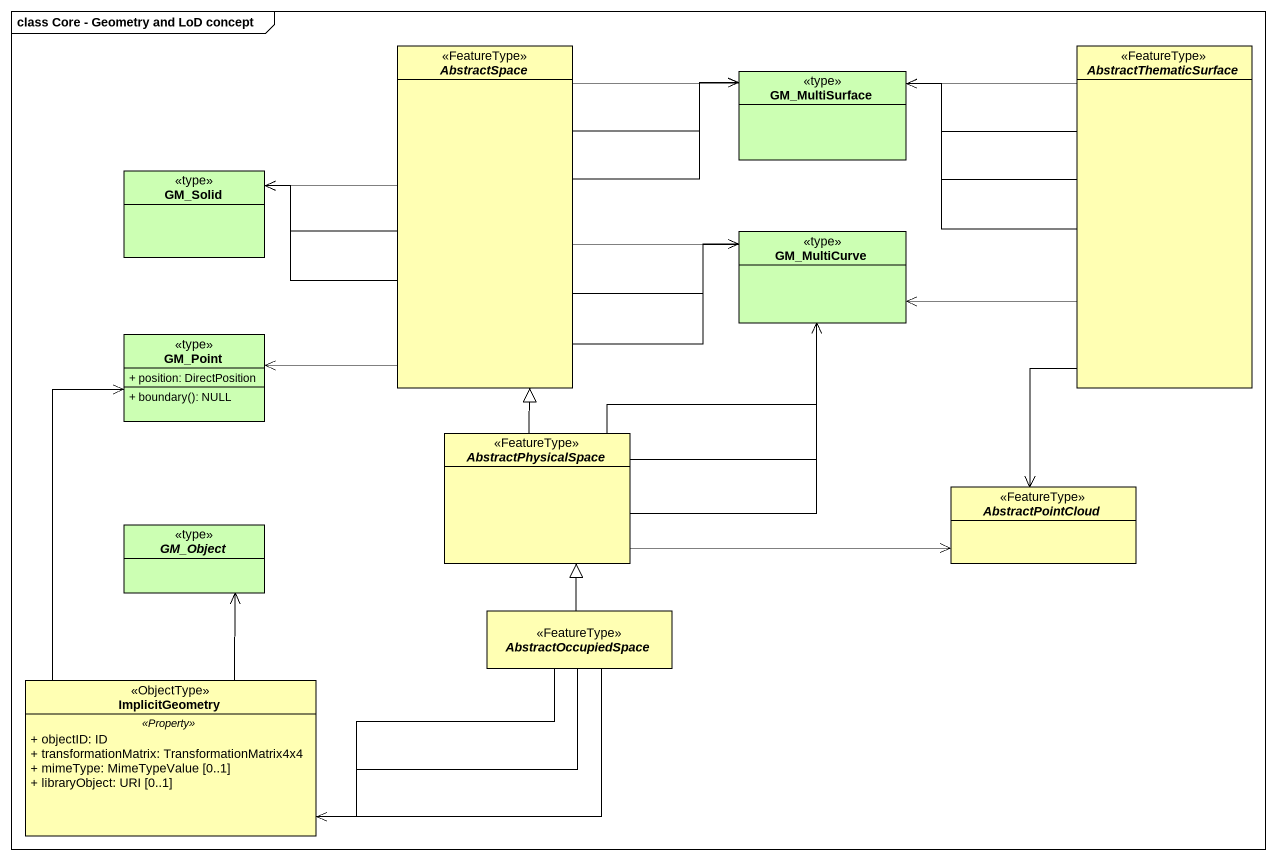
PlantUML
@startuml
mainframe class Core - Geometry and LoD concept
hide circle
hide empty members
skinparam classAttributeIconSize 0
abstract class AbstractSpace <<FeatureType>> #FFFFB3
abstract class AbstractThematicSurface <<FeatureType>> #FFFFB3
class GM_MultiSurface <<type>> #CCFFB3
class GM_Solid <<type>> #CCFFB3
class GM_MultiCurve <<type>> #CCFFB3
class GM_Point <<type>> #CCFFB3 {
  + position: DirectPosition
  + boundary(): NULL
}
abstract class AbstractPhysicalSpace <<FeatureType>> #FFFFB3
abstract class AbstractPointCloud <<FeatureType>> #FFFFB3
abstract class GM_Object <<type>> #CCFFB3
abstract class AbstractOccupiedSpace <<FeatureType>> #FFFFB3
class ImplicitGeometry <<ObjectType>> #FFFFB3 {
  .. <<Property>> ..
  + objectID: ID
  + transformationMatrix: TransformationMatrix4x4
  + mimeType: MimeTypeValue [0..1]
  + libraryObject: URI [0..1]
}
AbstractSpace -right-> GM_MultiSurface
AbstractSpace -right-> GM_MultiSurface
AbstractSpace -right-> GM_MultiSurface
AbstractSpace -left-> GM_Solid
AbstractSpace -left-> GM_Solid
AbstractSpace -left-> GM_Solid
AbstractSpace -right-> GM_MultiCurve
AbstractSpace -right-> GM_MultiCurve
AbstractSpace -right-> GM_MultiCurve
AbstractSpace -left-> GM_Point
AbstractThematicSurface -left-> GM_MultiSurface
AbstractThematicSurface -left-> GM_MultiSurface
AbstractThematicSurface -left-> GM_MultiSurface
AbstractThematicSurface -left-> GM_MultiSurface
AbstractThematicSurface -left-> GM_MultiCurve
AbstractThematicSurface --> AbstractPointCloud
AbstractPhysicalSpace -up-|> AbstractSpace
AbstractPhysicalSpace -up-> GM_MultiCurve
AbstractPhysicalSpace -up-> GM_MultiCurve
AbstractPhysicalSpace -up-> GM_MultiCurve
AbstractPhysicalSpace -right-> AbstractPointCloud
AbstractOccupiedSpace -up-|> AbstractPhysicalSpace
AbstractOccupiedSpace -left-> ImplicitGeometry
AbstractOccupiedSpace -left-> ImplicitGeometry
AbstractOccupiedSpace -left-> ImplicitGeometry
ImplicitGeometry -up-> GM_Point
ImplicitGeometry -up-> GM_Object
@enduml
